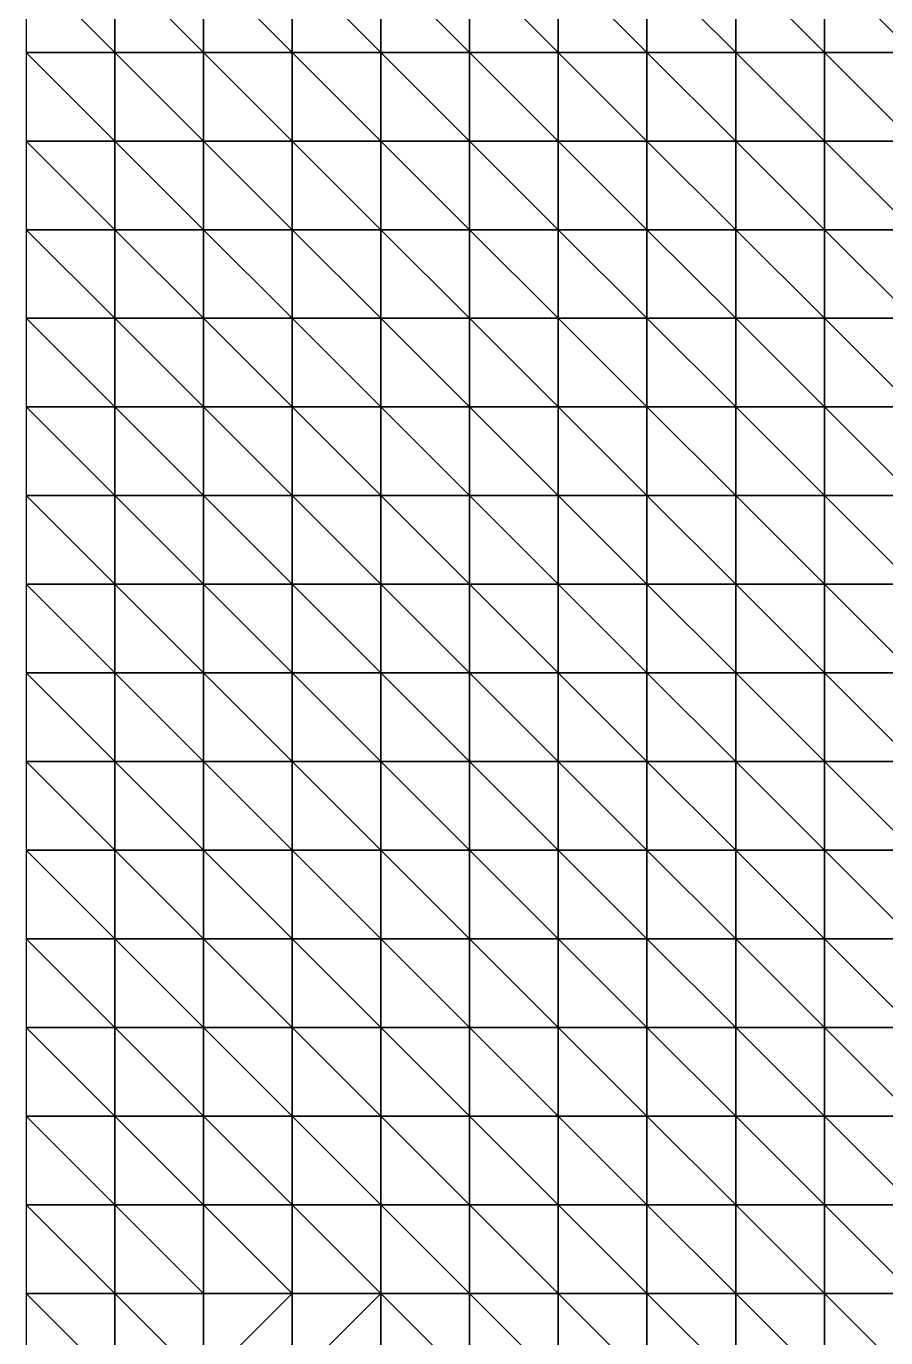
# Model space of a CAD drawing. Header units: metres. Extents: x -315 to 301, y -240 to 232.
# Drawn here: x -315 to -237.5, y -4 to 114.4 of the extents above; entities that cross this region are included whole.
import ezdxf

# ---------------------------------------------------------------- set-up
doc = ezdxf.new("R2010")
doc.units = ezdxf.units.M

msp = doc.modelspace()

# ---------------------------------------------------------------- linework, layer by layer
for points in [[(-315, 120, -388.8687), (-307, 112, -389.8098), (-307, 120, -390.751), (-306.9999, 120.0001, -390.7509)], [(-315, 120, -388.8687), (-315, 112, -386.9863), (-307, 112, -389.8098), (-306.9999, 112.0001, -389.8098)], [(-307, 120, -390.751), (-299, 112, -392.6334), (-299, 120, -394.0451), (-298.9999, 120.0001, -394.045)], [(-307, 120, -390.751), (-307, 112, -389.8098), (-299, 112, -392.6334), (-298.9999, 112.0001, -392.6333)], [(-299, 120, -394.0451), (-291, 112, -394.9863), (-291, 120, -396.8687), (-290.9999, 120.0001, -396.8686)], [(-299, 120, -394.0451), (-299, 112, -392.6334), (-291, 112, -394.9863), (-290.9999, 112.0001, -394.9862)], [(-291, 120, -396.8687), (-283, 112, -396.3981), (-283, 120, -398.751), (-282.9999, 120.0001, -398.7509)], [(-291, 120, -396.8687), (-291, 112, -394.9863), (-283, 112, -396.3981), (-282.9999, 112.0001, -396.398)], [(-283, 120, -398.751), (-275, 112, -398.2804), (-275, 120, -400.1628), (-274.9999, 120.0001, -400.1627)], [(-283, 120, -398.751), (-283, 112, -396.3981), (-275, 112, -398.2804), (-274.9999, 112.0001, -398.2803)], [(-275, 120, -400.1628), (-267, 112, -399.6922), (-267, 120, -401.5745), (-266.9999, 120.0001, -401.5745)], [(-275, 120, -400.1628), (-275, 112, -398.2804), (-267, 112, -399.6922), (-266.9999, 112.0001, -399.6921)], [(-267, 120, -401.5745), (-259, 112, -401.104), (-259, 120, -402.9863), (-258.9999, 120.0001, -402.9862)], [(-267, 120, -401.5745), (-267, 112, -399.6922), (-259, 112, -401.104), (-258.9999, 112.0001, -401.1039)], [(-259, 120, -402.9863), (-251, 112, -403.4569), (-251, 120, -404.3981), (-250.9999, 120.0001, -404.398)], [(-259, 120, -402.9863), (-259, 112, -401.104), (-251, 112, -403.4569), (-250.9999, 112.0001, -403.4568)], [(-251, 120, -404.3981), (-243, 112, -404.8687), (-243, 120, -405.3393), (-242.9999, 120.0001, -405.3392)], [(-251, 120, -404.3981), (-251, 112, -403.4569), (-243, 112, -404.8687), (-242.9999, 112.0001, -404.8686)], [(-243, 120, -405.3393), (-235, 112, -405.8098), (-235, 120, -405.8098), (-234.9999, 120.0001, -405.8098)], [(-243, 120, -405.3393), (-243, 112, -404.8687), (-235, 112, -405.8098), (-234.9999, 112.0001, -405.8098)], [(-315, 112, -386.9863), (-307, 104, -389.3393), (-307, 112, -389.8098), (-306.9999, 112.0001, -389.8098)], [(-315, 112, -386.9863), (-315, 104, -386.5157), (-307, 104, -389.3393), (-306.9999, 104.0001, -389.3392)], [(-307, 112, -389.8098), (-299, 104, -392.1628), (-299, 112, -392.6334), (-298.9999, 112.0001, -392.6333)], [(-307, 112, -389.8098), (-307, 104, -389.3393), (-299, 104, -392.1628), (-298.9999, 104.0001, -392.1627)], [(-299, 112, -392.6334), (-291, 104, -393.104), (-291, 112, -394.9863), (-290.9999, 112.0001, -394.9862)], [(-299, 112, -392.6334), (-299, 104, -392.1628), (-291, 104, -393.104), (-290.9999, 104.0001, -393.1039)], [(-291, 112, -394.9863), (-283, 104, -394.5157), (-283, 112, -396.3981), (-282.9999, 112.0001, -396.398)], [(-291, 112, -394.9863), (-291, 104, -393.104), (-283, 104, -394.5157), (-282.9999, 104.0001, -394.5156)], [(-283, 112, -396.3981), (-275, 104, -395.9275), (-275, 112, -398.2804), (-274.9999, 112.0001, -398.2803)], [(-283, 112, -396.3981), (-283, 104, -394.5157), (-275, 104, -395.9275), (-274.9999, 104.0001, -395.9274)], [(-275, 112, -398.2804), (-267, 104, -397.8098), (-267, 112, -399.6922), (-266.9999, 112.0001, -399.6921)], [(-275, 112, -398.2804), (-275, 104, -395.9275), (-267, 104, -397.8098), (-266.9999, 104.0001, -397.8098)], [(-267, 112, -399.6922), (-259, 104, -399.6922), (-259, 112, -401.104), (-258.9999, 112.0001, -401.1039)], [(-267, 112, -399.6922), (-267, 104, -397.8098), (-259, 104, -399.6922), (-258.9999, 104.0001, -399.6921)], [(-259, 112, -401.104), (-251, 104, -402.5157), (-251, 112, -403.4569), (-250.9999, 112.0001, -403.4568)], [(-259, 112, -401.104), (-259, 104, -399.6922), (-251, 104, -402.5157), (-250.9999, 104.0001, -402.5156)], [(-251, 112, -403.4569), (-243, 104, -404.3981), (-243, 112, -404.8687), (-242.9999, 112.0001, -404.8686)], [(-251, 112, -403.4569), (-251, 104, -402.5157), (-243, 104, -404.3981), (-242.9999, 104.0001, -404.398)], [(-243, 112, -404.8687), (-235, 104, -405.3393), (-235, 112, -405.8098), (-234.9999, 112.0001, -405.8098)], [(-243, 112, -404.8687), (-243, 104, -404.3981), (-235, 104, -405.3393), (-234.9999, 104.0001, -405.3392)], [(-315, 104, -386.5157), (-307, 96, -389.3393), (-307, 104, -389.3393), (-306.9999, 104.0001, -389.3392)], [(-315, 104, -386.5157), (-315, 96, -386.5157), (-307, 96, -389.3393), (-306.9999, 96.0001, -389.3392)], [(-307, 104, -389.3393), (-299, 96, -391.6922), (-299, 104, -392.1628), (-298.9999, 104.0001, -392.1627)], [(-307, 104, -389.3393), (-307, 96, -389.3393), (-299, 96, -391.6922), (-298.9999, 96.0001, -391.6921)], [(-299, 104, -392.1628), (-291, 96, -392.6334), (-291, 104, -393.104), (-290.9999, 104.0001, -393.1039)], [(-299, 104, -392.1628), (-299, 96, -391.6922), (-291, 96, -392.6334), (-290.9999, 96.0001, -392.6333)], [(-291, 104, -393.104), (-283, 96, -393.104), (-283, 104, -394.5157), (-282.9999, 104.0001, -394.5156)], [(-291, 104, -393.104), (-291, 96, -392.6334), (-283, 96, -393.104), (-282.9999, 96.0001, -393.1039)], [(-283, 104, -394.5157), (-275, 96, -394.5157), (-275, 104, -395.9275), (-274.9999, 104.0001, -395.9274)], [(-283, 104, -394.5157), (-283, 96, -393.104), (-275, 96, -394.5157), (-274.9999, 96.0001, -394.5156)], [(-275, 104, -395.9275), (-267, 96, -396.3981), (-267, 104, -397.8098), (-266.9999, 104.0001, -397.8098)], [(-275, 104, -395.9275), (-275, 96, -394.5157), (-267, 96, -396.3981), (-266.9999, 96.0001, -396.398)], [(-267, 104, -397.8098), (-259, 96, -398.751), (-259, 104, -399.6922), (-258.9999, 104.0001, -399.6921)], [(-267, 104, -397.8098), (-267, 96, -396.3981), (-259, 96, -398.751), (-258.9999, 96.0001, -398.7509)], [(-259, 104, -399.6922), (-251, 96, -401.5745), (-251, 104, -402.5157), (-250.9999, 104.0001, -402.5156)], [(-259, 104, -399.6922), (-259, 96, -398.751), (-251, 96, -401.5745), (-250.9999, 96.0001, -401.5745)], [(-251, 104, -402.5157), (-243, 96, -403.9275), (-243, 104, -404.3981), (-242.9999, 104.0001, -404.398)], [(-251, 104, -402.5157), (-251, 96, -401.5745), (-243, 96, -403.9275), (-242.9999, 96.0001, -403.9274)], [(-243, 104, -404.3981), (-235, 96, -405.3393), (-235, 104, -405.3393), (-234.9999, 104.0001, -405.3392)], [(-243, 104, -404.3981), (-243, 96, -403.9275), (-235, 96, -405.3393), (-234.9999, 96.0001, -405.3392)], [(-315, 96, -386.5157), (-307, 88, -389.3393), (-307, 96, -389.3393), (-306.9999, 96.0001, -389.3392)], [(-315, 96, -386.5157), (-315, 88, -386.5157), (-307, 88, -389.3393), (-306.9999, 88.0001, -389.3392)], [(-307, 96, -389.3393), (-299, 88, -392.1628), (-299, 96, -391.6922), (-298.9999, 96.0001, -391.6921)], [(-307, 96, -389.3393), (-307, 88, -389.3393), (-299, 88, -392.1628), (-298.9999, 88.0001, -392.1627)], [(-299, 96, -391.6922), (-291, 88, -392.1628), (-291, 96, -392.6334), (-290.9999, 96.0001, -392.6333)], [(-299, 96, -391.6922), (-299, 88, -392.1628), (-291, 88, -392.1628), (-290.9999, 88.0001, -392.1627)], [(-291, 96, -392.6334), (-283, 88, -392.6334), (-283, 96, -393.104), (-282.9999, 96.0001, -393.1039)], [(-291, 96, -392.6334), (-291, 88, -392.1628), (-283, 88, -392.6334), (-282.9999, 88.0001, -392.6333)], [(-283, 96, -393.104), (-275, 88, -393.5745), (-275, 96, -394.5157), (-274.9999, 96.0001, -394.5156)], [(-283, 96, -393.104), (-283, 88, -392.6334), (-275, 88, -393.5745), (-274.9999, 88.0001, -393.5745)], [(-275, 96, -394.5157), (-267, 88, -395.4569), (-267, 96, -396.3981), (-266.9999, 96.0001, -396.398)], [(-275, 96, -394.5157), (-275, 88, -393.5745), (-267, 88, -395.4569), (-266.9999, 88.0001, -395.4568)], [(-267, 96, -396.3981), (-259, 88, -397.8098), (-259, 96, -398.751), (-258.9999, 96.0001, -398.7509)], [(-267, 96, -396.3981), (-267, 88, -395.4569), (-259, 88, -397.8098), (-258.9999, 88.0001, -397.8098)], [(-259, 96, -398.751), (-251, 88, -400.6334), (-251, 96, -401.5745), (-250.9999, 96.0001, -401.5745)], [(-259, 96, -398.751), (-259, 88, -397.8098), (-251, 88, -400.6334), (-250.9999, 88.0001, -400.6333)], [(-251, 96, -401.5745), (-243, 88, -403.9275), (-243, 96, -403.9275), (-242.9999, 96.0001, -403.9274)], [(-251, 96, -401.5745), (-251, 88, -400.6334), (-243, 88, -403.9275), (-242.9999, 88.0001, -403.9274)], [(-243, 96, -403.9275), (-235, 88, -405.3393), (-235, 96, -405.3393), (-234.9999, 96.0001, -405.3392)], [(-243, 96, -403.9275), (-243, 88, -403.9275), (-235, 88, -405.3393), (-234.9999, 88.0001, -405.3392)], [(-315, 88, -386.5157), (-307, 80, -389.3393), (-307, 88, -389.3393), (-306.9999, 88.0001, -389.3392)], [(-315, 88, -386.5157), (-315, 80, -386.9863), (-307, 80, -389.3393), (-306.9999, 80.0001, -389.3392)], [(-307, 88, -389.3393), (-299, 80, -392.1628), (-299, 88, -392.1628), (-298.9999, 88.0001, -392.1627)], [(-307, 88, -389.3393), (-307, 80, -389.3393), (-299, 80, -392.1628), (-298.9999, 80.0001, -392.1627)], [(-299, 88, -392.1628), (-291, 80, -392.6334), (-291, 88, -392.1628), (-290.9999, 88.0001, -392.1627)], [(-299, 88, -392.1628), (-299, 80, -392.1628), (-291, 80, -392.6334), (-290.9999, 80.0001, -392.6333)], [(-291, 88, -392.1628), (-283, 80, -392.6334), (-283, 88, -392.6334), (-282.9999, 88.0001, -392.6333)], [(-291, 88, -392.1628), (-291, 80, -392.6334), (-283, 80, -392.6334), (-282.9999, 80.0001, -392.6333)], [(-283, 88, -392.6334), (-275, 80, -393.104), (-275, 88, -393.5745), (-274.9999, 88.0001, -393.5745)], [(-283, 88, -392.6334), (-283, 80, -392.6334), (-275, 80, -393.104), (-274.9999, 80.0001, -393.1039)], [(-275, 88, -393.5745), (-267, 80, -394.9863), (-267, 88, -395.4569), (-266.9999, 88.0001, -395.4568)], [(-275, 88, -393.5745), (-275, 80, -393.104), (-267, 80, -394.9863), (-266.9999, 80.0001, -394.9862)], [(-267, 88, -395.4569), (-259, 80, -397.3393), (-259, 88, -397.8098), (-258.9999, 88.0001, -397.8098)], [(-267, 88, -395.4569), (-267, 80, -394.9863), (-259, 80, -397.3393), (-258.9999, 80.0001, -397.3392)], [(-259, 88, -397.8098), (-251, 80, -400.1628), (-251, 88, -400.6334), (-250.9999, 88.0001, -400.6333)], [(-259, 88, -397.8098), (-259, 80, -397.3393), (-251, 80, -400.1628), (-250.9999, 80.0001, -400.1627)], [(-251, 88, -400.6334), (-243, 80, -403.4569), (-243, 88, -403.9275), (-242.9999, 88.0001, -403.9274)], [(-251, 88, -400.6334), (-251, 80, -400.1628), (-243, 80, -403.4569), (-242.9999, 80.0001, -403.4568)], [(-243, 88, -403.9275), (-235, 80, -404.8687), (-235, 88, -405.3393), (-234.9999, 88.0001, -405.3392)], [(-243, 88, -403.9275), (-243, 80, -403.4569), (-235, 80, -404.8687), (-234.9999, 80.0001, -404.8686)], [(-315, 80, -386.9863), (-307, 72, -388.3981), (-307, 80, -389.3393), (-306.9999, 80.0001, -389.3392)], [(-315, 80, -386.9863), (-315, 72, -386.0451), (-307, 72, -388.3981), (-306.9999, 72.0001, -388.398)], [(-307, 80, -389.3393), (-299, 72, -391.2216), (-299, 80, -392.1628), (-298.9999, 80.0001, -392.1627)], [(-307, 80, -389.3393), (-307, 72, -388.3981), (-299, 72, -391.2216), (-298.9999, 72.0001, -391.2215)], [(-299, 80, -392.1628), (-291, 72, -392.6334), (-291, 80, -392.6334), (-290.9999, 80.0001, -392.6333)], [(-299, 80, -392.1628), (-299, 72, -391.2216), (-291, 72, -392.6334), (-290.9999, 72.0001, -392.6333)], [(-291, 80, -392.6334), (-283, 72, -392.6334), (-283, 80, -392.6334), (-282.9999, 80.0001, -392.6333)], [(-291, 80, -392.6334), (-291, 72, -392.6334), (-283, 72, -392.6334), (-282.9999, 72.0001, -392.6333)], [(-283, 80, -392.6334), (-275, 72, -393.5745), (-275, 80, -393.104), (-274.9999, 80.0001, -393.1039)], [(-283, 80, -392.6334), (-283, 72, -392.6334), (-275, 72, -393.5745), (-274.9999, 72.0001, -393.5745)], [(-275, 80, -393.104), (-267, 72, -395.4569), (-267, 80, -394.9863), (-266.9999, 80.0001, -394.9862)], [(-275, 80, -393.104), (-275, 72, -393.5745), (-267, 72, -395.4569), (-266.9999, 72.0001, -395.4568)], [(-267, 80, -394.9863), (-259, 72, -397.8098), (-259, 80, -397.3393), (-258.9999, 80.0001, -397.3392)], [(-267, 80, -394.9863), (-267, 72, -395.4569), (-259, 72, -397.8098), (-258.9999, 72.0001, -397.8098)], [(-259, 80, -397.3393), (-251, 72, -400.1628), (-251, 80, -400.1628), (-250.9999, 80.0001, -400.1627)], [(-259, 80, -397.3393), (-259, 72, -397.8098), (-251, 72, -400.1628), (-250.9999, 72.0001, -400.1627)], [(-251, 80, -400.1628), (-243, 72, -402.9863), (-243, 80, -403.4569), (-242.9999, 80.0001, -403.4568)], [(-251, 80, -400.1628), (-251, 72, -400.1628), (-243, 72, -402.9863), (-242.9999, 72.0001, -402.9862)], [(-243, 80, -403.4569), (-235, 72, -404.8687), (-235, 80, -404.8687), (-234.9999, 80.0001, -404.8686)], [(-243, 80, -403.4569), (-243, 72, -402.9863), (-235, 72, -404.8687), (-234.9999, 72.0001, -404.8686)], [(-315, 72, -386.0451), (-307, 64, -386.9863), (-307, 72, -388.3981), (-306.9999, 72.0001, -388.398)], [(-315, 72, -386.0451), (-315, 64, -384.6334), (-307, 64, -386.9863), (-306.9999, 64.0001, -386.9862)], [(-307, 72, -388.3981), (-299, 64, -389.8098), (-299, 72, -391.2216), (-298.9999, 72.0001, -391.2215)], [(-307, 72, -388.3981), (-307, 64, -386.9863), (-299, 64, -389.8098), (-298.9999, 64.0001, -389.8098)], [(-299, 72, -391.2216), (-291, 64, -392.1628), (-291, 72, -392.6334), (-290.9999, 72.0001, -392.6333)], [(-299, 72, -391.2216), (-299, 64, -389.8098), (-291, 64, -392.1628), (-290.9999, 64.0001, -392.1627)], [(-291, 72, -392.6334), (-283, 64, -393.5745), (-283, 72, -392.6334), (-282.9999, 72.0001, -392.6333)], [(-291, 72, -392.6334), (-291, 64, -392.1628), (-283, 64, -393.5745), (-282.9999, 64.0001, -393.5745)], [(-283, 72, -392.6334), (-275, 64, -394.9863), (-275, 72, -393.5745), (-274.9999, 72.0001, -393.5745)], [(-283, 72, -392.6334), (-283, 64, -393.5745), (-275, 64, -394.9863), (-274.9999, 64.0001, -394.9862)], [(-275, 72, -393.5745), (-267, 64, -396.8687), (-267, 72, -395.4569), (-266.9999, 72.0001, -395.4568)], [(-275, 72, -393.5745), (-275, 64, -394.9863), (-267, 64, -396.8687), (-266.9999, 64.0001, -396.8686)], [(-267, 72, -395.4569), (-259, 64, -398.751), (-259, 72, -397.8098), (-258.9999, 72.0001, -397.8098)], [(-267, 72, -395.4569), (-267, 64, -396.8687), (-259, 64, -398.751), (-258.9999, 64.0001, -398.7509)], [(-259, 72, -397.8098), (-251, 64, -400.6334), (-251, 72, -400.1628), (-250.9999, 72.0001, -400.1627)], [(-259, 72, -397.8098), (-259, 64, -398.751), (-251, 64, -400.6334), (-250.9999, 64.0001, -400.6333)], [(-251, 72, -400.1628), (-243, 64, -402.9863), (-243, 72, -402.9863), (-242.9999, 72.0001, -402.9862)], [(-251, 72, -400.1628), (-251, 64, -400.6334), (-243, 64, -402.9863), (-242.9999, 64.0001, -402.9862)], [(-243, 72, -402.9863), (-235, 64, -404.3981), (-235, 72, -404.8687), (-234.9999, 72.0001, -404.8686)], [(-243, 72, -402.9863), (-243, 64, -402.9863), (-235, 64, -404.3981), (-234.9999, 64.0001, -404.398)], [(-315, 64, -384.6334), (-307, 56, -385.5745), (-307, 64, -386.9863), (-306.9999, 64.0001, -386.9862)], [(-315, 64, -384.6334), (-315, 56, -382.751), (-307, 56, -385.5745), (-306.9999, 56.0001, -385.5745)], [(-307, 64, -386.9863), (-299, 56, -388.8687), (-299, 64, -389.8098), (-298.9999, 64.0001, -389.8098)], [(-307, 64, -386.9863), (-307, 56, -385.5745), (-299, 56, -388.8687), (-298.9999, 56.0001, -388.8686)], [(-299, 64, -389.8098), (-291, 56, -392.6334), (-291, 64, -392.1628), (-290.9999, 64.0001, -392.1627)], [(-299, 64, -389.8098), (-299, 56, -388.8687), (-291, 56, -392.6334), (-290.9999, 56.0001, -392.6333)], [(-291, 64, -392.1628), (-283, 56, -394.5157), (-283, 64, -393.5745), (-282.9999, 64.0001, -393.5745)], [(-291, 64, -392.1628), (-291, 56, -392.6334), (-283, 56, -394.5157), (-282.9999, 56.0001, -394.5156)], [(-283, 64, -393.5745), (-275, 56, -396.3981), (-275, 64, -394.9863), (-274.9999, 64.0001, -394.9862)], [(-283, 64, -393.5745), (-283, 56, -394.5157), (-275, 56, -396.3981), (-274.9999, 56.0001, -396.398)], [(-275, 64, -394.9863), (-267, 56, -397.8098), (-267, 64, -396.8687), (-266.9999, 64.0001, -396.8686)], [(-275, 64, -394.9863), (-275, 56, -396.3981), (-267, 56, -397.8098), (-266.9999, 56.0001, -397.8098)], [(-267, 64, -396.8687), (-259, 56, -399.2216), (-259, 64, -398.751), (-258.9999, 64.0001, -398.7509)], [(-267, 64, -396.8687), (-267, 56, -397.8098), (-259, 56, -399.2216), (-258.9999, 56.0001, -399.2215)], [(-259, 64, -398.751), (-251, 56, -401.104), (-251, 64, -400.6334), (-250.9999, 64.0001, -400.6333)], [(-259, 64, -398.751), (-259, 56, -399.2216), (-251, 56, -401.104), (-250.9999, 56.0001, -401.1039)], [(-251, 64, -400.6334), (-243, 56, -402.9863), (-243, 64, -402.9863), (-242.9999, 64.0001, -402.9862)], [(-251, 64, -400.6334), (-251, 56, -401.104), (-243, 56, -402.9863), (-242.9999, 56.0001, -402.9862)], [(-243, 64, -402.9863), (-235, 56, -404.3981), (-235, 64, -404.3981), (-234.9999, 64.0001, -404.398)], [(-243, 64, -402.9863), (-243, 56, -402.9863), (-235, 56, -404.3981), (-234.9999, 56.0001, -404.398)], [(-315, 56, -382.751), (-307, 48, -384.6334), (-307, 56, -385.5745), (-306.9999, 56.0001, -385.5745)], [(-315, 56, -382.751), (-315, 48, -380.8687), (-307, 48, -384.6334), (-306.9999, 48.0001, -384.6333)], [(-307, 56, -385.5745), (-299, 48, -388.3981), (-299, 56, -388.8687), (-298.9999, 56.0001, -388.8686)], [(-307, 56, -385.5745), (-307, 48, -384.6334), (-299, 48, -388.3981), (-298.9999, 48.0001, -388.398)], [(-299, 56, -388.8687), (-291, 48, -393.104), (-291, 56, -392.6334), (-290.9999, 56.0001, -392.6333)], [(-299, 56, -388.8687), (-299, 48, -388.3981), (-291, 48, -393.104), (-290.9999, 48.0001, -393.1039)], [(-291, 56, -392.6334), (-283, 48, -395.4569), (-283, 56, -394.5157), (-282.9999, 56.0001, -394.5156)], [(-291, 56, -392.6334), (-291, 48, -393.104), (-283, 48, -395.4569), (-282.9999, 48.0001, -395.4568)], [(-283, 56, -394.5157), (-275, 48, -396.8687), (-275, 56, -396.3981), (-274.9999, 56.0001, -396.398)], [(-283, 56, -394.5157), (-283, 48, -395.4569), (-275, 48, -396.8687), (-274.9999, 48.0001, -396.8686)], [(-275, 56, -396.3981), (-267, 48, -397.8098), (-267, 56, -397.8098), (-266.9999, 56.0001, -397.8098)], [(-275, 56, -396.3981), (-275, 48, -396.8687), (-267, 48, -397.8098), (-266.9999, 48.0001, -397.8098)], [(-267, 56, -397.8098), (-259, 48, -399.6922), (-259, 56, -399.2216), (-258.9999, 56.0001, -399.2215)], [(-267, 56, -397.8098), (-267, 48, -397.8098), (-259, 48, -399.6922), (-258.9999, 48.0001, -399.6921)], [(-259, 56, -399.2216), (-251, 48, -401.5745), (-251, 56, -401.104), (-250.9999, 56.0001, -401.1039)], [(-259, 56, -399.2216), (-259, 48, -399.6922), (-251, 48, -401.5745), (-250.9999, 48.0001, -401.5745)], [(-251, 56, -401.104), (-243, 48, -403.4569), (-243, 56, -402.9863), (-242.9999, 56.0001, -402.9862)], [(-251, 56, -401.104), (-251, 48, -401.5745), (-243, 48, -403.4569), (-242.9999, 48.0001, -403.4568)], [(-243, 56, -402.9863), (-235, 48, -404.8687), (-235, 56, -404.3981), (-234.9999, 56.0001, -404.398)], [(-243, 56, -402.9863), (-243, 48, -403.4569), (-235, 48, -404.8687), (-234.9999, 48.0001, -404.8686)], [(-315, 48, -380.8687), (-307, 40, -383.2216), (-307, 48, -384.6334), (-306.9999, 48.0001, -384.6333)], [(-315, 48, -380.8687), (-315, 40, -378.9863), (-307, 40, -383.2216), (-306.9999, 40.0001, -383.2215)], [(-307, 48, -384.6334), (-299, 40, -388.3981), (-299, 48, -388.3981), (-298.9999, 48.0001, -388.398)], [(-307, 48, -384.6334), (-307, 40, -383.2216), (-299, 40, -388.3981), (-298.9999, 40.0001, -388.398)], [(-299, 48, -388.3981), (-291, 40, -394.0451), (-291, 48, -393.104), (-290.9999, 48.0001, -393.1039)], [(-299, 48, -388.3981), (-299, 40, -388.3981), (-291, 40, -394.0451), (-290.9999, 40.0001, -394.045)], [(-291, 48, -393.104), (-283, 40, -395.9275), (-283, 48, -395.4569), (-282.9999, 48.0001, -395.4568)], [(-291, 48, -393.104), (-291, 40, -394.0451), (-283, 40, -395.9275), (-282.9999, 40.0001, -395.9274)], [(-283, 48, -395.4569), (-275, 40, -396.3981), (-275, 48, -396.8687), (-274.9999, 48.0001, -396.8686)], [(-283, 48, -395.4569), (-283, 40, -395.9275), (-275, 40, -396.3981), (-274.9999, 40.0001, -396.398)], [(-275, 48, -396.8687), (-267, 40, -397.3393), (-267, 48, -397.8098), (-266.9999, 48.0001, -397.8098)], [(-275, 48, -396.8687), (-275, 40, -396.3981), (-267, 40, -397.3393), (-266.9999, 40.0001, -397.3392)], [(-267, 48, -397.8098), (-259, 40, -400.1628), (-259, 48, -399.6922), (-258.9999, 48.0001, -399.6921)], [(-267, 48, -397.8098), (-267, 40, -397.3393), (-259, 40, -400.1628), (-258.9999, 40.0001, -400.1627)], [(-259, 48, -399.6922), (-251, 40, -402.5157), (-251, 48, -401.5745), (-250.9999, 48.0001, -401.5745)], [(-259, 48, -399.6922), (-259, 40, -400.1628), (-251, 40, -402.5157), (-250.9999, 40.0001, -402.5156)], [(-251, 48, -401.5745), (-243, 40, -404.3981), (-243, 48, -403.4569), (-242.9999, 48.0001, -403.4568)], [(-251, 48, -401.5745), (-251, 40, -402.5157), (-243, 40, -404.3981), (-242.9999, 40.0001, -404.398)], [(-243, 48, -403.4569), (-235, 40, -405.3393), (-235, 48, -404.8687), (-234.9999, 48.0001, -404.8686)], [(-243, 48, -403.4569), (-243, 40, -404.3981), (-235, 40, -405.3393), (-234.9999, 40.0001, -405.3392)], [(-315, 40, -378.9863), (-307, 32, -382.2804), (-307, 40, -383.2216), (-306.9999, 40.0001, -383.2215)], [(-315, 40, -378.9863), (-315, 32, -377.5745), (-307, 32, -382.2804), (-306.9999, 32.0001, -382.2803)], [(-307, 40, -383.2216), (-299, 32, -387.9275), (-299, 40, -388.3981), (-298.9999, 40.0001, -388.398)], [(-307, 40, -383.2216), (-307, 32, -382.2804), (-299, 32, -387.9275), (-298.9999, 32.0001, -387.9274)], [(-299, 40, -388.3981), (-291, 32, -394.5157), (-291, 40, -394.0451), (-290.9999, 40.0001, -394.045)], [(-299, 40, -388.3981), (-299, 32, -387.9275), (-291, 32, -394.5157), (-290.9999, 32.0001, -394.5156)], [(-291, 40, -394.0451), (-283, 32, -395.9275), (-283, 40, -395.9275), (-282.9999, 40.0001, -395.9274)], [(-291, 40, -394.0451), (-291, 32, -394.5157), (-283, 32, -395.9275), (-282.9999, 32.0001, -395.9274)], [(-283, 40, -395.9275), (-275, 32, -395.4569), (-275, 40, -396.3981), (-274.9999, 40.0001, -396.398)], [(-283, 40, -395.9275), (-283, 32, -395.9275), (-275, 32, -395.4569), (-274.9999, 32.0001, -395.4568)], [(-275, 40, -396.3981), (-267, 32, -396.8687), (-267, 40, -397.3393), (-266.9999, 40.0001, -397.3392)], [(-275, 40, -396.3981), (-275, 32, -395.4569), (-267, 32, -396.8687), (-266.9999, 32.0001, -396.8686)], [(-267, 40, -397.3393), (-259, 32, -400.1628), (-259, 40, -400.1628), (-258.9999, 40.0001, -400.1627)], [(-267, 40, -397.3393), (-267, 32, -396.8687), (-259, 32, -400.1628), (-258.9999, 32.0001, -400.1627)], [(-259, 40, -400.1628), (-251, 32, -402.9863), (-251, 40, -402.5157), (-250.9999, 40.0001, -402.5156)], [(-259, 40, -400.1628), (-259, 32, -400.1628), (-251, 32, -402.9863), (-250.9999, 32.0001, -402.9862)], [(-251, 40, -402.5157), (-243, 32, -404.8687), (-243, 40, -404.3981), (-242.9999, 40.0001, -404.398)], [(-251, 40, -402.5157), (-251, 32, -402.9863), (-243, 32, -404.8687), (-242.9999, 32.0001, -404.8686)], [(-243, 40, -404.3981), (-235, 32, -405.3393), (-235, 40, -405.3393), (-234.9999, 40.0001, -405.3392)], [(-243, 40, -404.3981), (-243, 32, -404.8687), (-235, 32, -405.3393), (-234.9999, 32.0001, -405.3392)], [(-315, 32, -377.5745), (-307, 24, -381.3393), (-307, 32, -382.2804), (-306.9999, 32.0001, -382.2803)], [(-315, 32, -377.5745), (-315, 24, -376.6334), (-307, 24, -381.3393), (-306.9999, 24.0001, -381.3392)], [(-307, 32, -382.2804), (-299, 24, -387.9275), (-299, 32, -387.9275), (-298.9999, 32.0001, -387.9274)], [(-307, 32, -382.2804), (-307, 24, -381.3393), (-299, 24, -387.9275), (-298.9999, 24.0001, -387.9274)], [(-299, 32, -387.9275), (-291, 24, -394.0451), (-291, 32, -394.5157), (-290.9999, 32.0001, -394.5156)], [(-299, 32, -387.9275), (-299, 24, -387.9275), (-291, 24, -394.0451), (-290.9999, 24.0001, -394.045)], [(-291, 32, -394.5157), (-283, 24, -396.3981), (-283, 32, -395.9275), (-282.9999, 32.0001, -395.9274)], [(-291, 32, -394.5157), (-291, 24, -394.0451), (-283, 24, -396.3981), (-282.9999, 24.0001, -396.398)], [(-283, 32, -395.9275), (-275, 24, -395.9275), (-275, 32, -395.4569), (-274.9999, 32.0001, -395.4568)], [(-283, 32, -395.9275), (-283, 24, -396.3981), (-275, 24, -395.9275), (-274.9999, 24.0001, -395.9274)], [(-275, 32, -395.4569), (-267, 24, -397.3393), (-267, 32, -396.8687), (-266.9999, 32.0001, -396.8686)], [(-275, 32, -395.4569), (-275, 24, -395.9275), (-267, 24, -397.3393), (-266.9999, 24.0001, -397.3392)], [(-267, 32, -396.8687), (-259, 24, -400.6334), (-259, 32, -400.1628), (-258.9999, 32.0001, -400.1627)], [(-267, 32, -396.8687), (-267, 24, -397.3393), (-259, 24, -400.6334), (-258.9999, 24.0001, -400.6333)], [(-259, 32, -400.1628), (-251, 24, -403.4569), (-251, 32, -402.9863), (-250.9999, 32.0001, -402.9862)], [(-259, 32, -400.1628), (-259, 24, -400.6334), (-251, 24, -403.4569), (-250.9999, 24.0001, -403.4568)], [(-251, 32, -402.9863), (-243, 24, -404.8687), (-243, 32, -404.8687), (-242.9999, 32.0001, -404.8686)], [(-251, 32, -402.9863), (-251, 24, -403.4569), (-243, 24, -404.8687), (-242.9999, 24.0001, -404.8686)], [(-243, 32, -404.8687), (-235, 24, -405.3393), (-235, 32, -405.3393), (-234.9999, 32.0001, -405.3392)], [(-243, 32, -404.8687), (-243, 24, -404.8687), (-235, 24, -405.3393), (-234.9999, 24.0001, -405.3392)], [(-315, 24, -376.6334), (-307, 16, -380.3981), (-307, 24, -381.3393), (-306.9999, 24.0001, -381.3392)], [(-315, 24, -376.6334), (-315, 16, -375.6922), (-307, 16, -380.3981), (-306.9999, 16.0001, -380.398)], [(-307, 24, -381.3393), (-299, 16, -386.9863), (-299, 24, -387.9275), (-298.9999, 24.0001, -387.9274)], [(-307, 24, -381.3393), (-307, 16, -380.3981), (-299, 16, -386.9863), (-298.9999, 16.0001, -386.9862)], [(-299, 24, -387.9275), (-291, 16, -393.5745), (-291, 24, -394.0451), (-290.9999, 24.0001, -394.045)], [(-299, 24, -387.9275), (-299, 16, -386.9863), (-291, 16, -393.5745), (-290.9999, 16.0001, -393.5745)], [(-291, 24, -394.0451), (-283, 16, -396.3981), (-283, 24, -396.3981), (-282.9999, 24.0001, -396.398)], [(-291, 24, -394.0451), (-291, 16, -393.5745), (-283, 16, -396.3981), (-282.9999, 16.0001, -396.398)], [(-283, 24, -396.3981), (-275, 16, -396.8687), (-275, 24, -395.9275), (-274.9999, 24.0001, -395.9274)], [(-283, 24, -396.3981), (-283, 16, -396.3981), (-275, 16, -396.8687), (-274.9999, 16.0001, -396.8686)], [(-275, 24, -395.9275), (-267, 16, -398.2804), (-267, 24, -397.3393), (-266.9999, 24.0001, -397.3392)], [(-275, 24, -395.9275), (-275, 16, -396.8687), (-267, 16, -398.2804), (-266.9999, 16.0001, -398.2803)], [(-267, 24, -397.3393), (-259, 16, -401.104), (-259, 24, -400.6334), (-258.9999, 24.0001, -400.6333)], [(-267, 24, -397.3393), (-267, 16, -398.2804), (-259, 16, -401.104), (-258.9999, 16.0001, -401.1039)], [(-259, 24, -400.6334), (-251, 16, -403.9275), (-251, 24, -403.4569), (-250.9999, 24.0001, -403.4568)], [(-259, 24, -400.6334), (-259, 16, -401.104), (-251, 16, -403.9275), (-250.9999, 16.0001, -403.9274)], [(-251, 24, -403.4569), (-243, 16, -404.8687), (-243, 24, -404.8687), (-242.9999, 24.0001, -404.8686)], [(-251, 24, -403.4569), (-251, 16, -403.9275), (-243, 16, -404.8687), (-242.9999, 16.0001, -404.8686)], [(-243, 24, -404.8687), (-235, 16, -405.3393), (-235, 24, -405.3393), (-234.9999, 24.0001, -405.3392)], [(-243, 24, -404.8687), (-243, 16, -404.8687), (-235, 16, -405.3393), (-234.9999, 16.0001, -405.3392)], [(-315, 16, -375.6922), (-307, 8, -378.5157), (-307, 16, -380.3981), (-306.9999, 16.0001, -380.398)], [(-315, 16, -375.6922), (-315, 8, -374.751), (-307, 8, -378.5157), (-306.9999, 8.0001, -378.5156)], [(-307, 16, -380.3981), (-299, 8, -385.104), (-299, 16, -386.9863), (-298.9999, 16.0001, -386.9862)], [(-307, 16, -380.3981), (-307, 8, -378.5157), (-299, 8, -385.104), (-298.9999, 8.0001, -385.1039)], [(-299, 16, -386.9863), (-291, 8, -392.1628), (-291, 16, -393.5745), (-290.9999, 16.0001, -393.5745)], [(-299, 16, -386.9863), (-299, 8, -385.104), (-291, 8, -392.1628), (-290.9999, 8.0001, -392.1627)], [(-291, 16, -393.5745), (-283, 8, -395.9275), (-283, 16, -396.3981), (-282.9999, 16.0001, -396.398)], [(-291, 16, -393.5745), (-291, 8, -392.1628), (-283, 8, -395.9275), (-282.9999, 8.0001, -395.9274)], [(-283, 16, -396.3981), (-275, 8, -397.8098), (-275, 16, -396.8687), (-274.9999, 16.0001, -396.8686)], [(-283, 16, -396.3981), (-283, 8, -395.9275), (-275, 8, -397.8098), (-274.9999, 8.0001, -397.8098)], [(-275, 16, -396.8687), (-267, 8, -398.751), (-267, 16, -398.2804), (-266.9999, 16.0001, -398.2803)], [(-275, 16, -396.8687), (-275, 8, -397.8098), (-267, 8, -398.751), (-266.9999, 8.0001, -398.7509)], [(-267, 16, -398.2804), (-259, 8, -401.5745), (-259, 16, -401.104), (-258.9999, 16.0001, -401.1039)], [(-267, 16, -398.2804), (-267, 8, -398.751), (-259, 8, -401.5745), (-258.9999, 8.0001, -401.5745)], [(-259, 16, -401.104), (-251, 8, -403.9275), (-251, 16, -403.9275), (-250.9999, 16.0001, -403.9274)], [(-259, 16, -401.104), (-259, 8, -401.5745), (-251, 8, -403.9275), (-250.9999, 8.0001, -403.9274)], [(-251, 16, -403.9275), (-243, 8, -404.8687), (-243, 16, -404.8687), (-242.9999, 16.0001, -404.8686)], [(-251, 16, -403.9275), (-251, 8, -403.9275), (-243, 8, -404.8687), (-242.9999, 8.0001, -404.8686)], [(-243, 16, -404.8687), (-235, 8, -405.3393), (-235, 16, -405.3393), (-234.9999, 16.0001, -405.3392)], [(-243, 16, -404.8687), (-243, 8, -404.8687), (-235, 8, -405.3393), (-234.9999, 8.0001, -405.3392)], [(-315, 8, -374.751), (-307, 0, -374.751), (-307, 8, -378.5157), (-306.9999, 8.0001, -378.5156)], [(-315, 8, -374.751), (-315, 0, -370.9863), (-307, 0, -374.751), (-306.9999, 0.0001, -374.7509)], [(-307, 8, -378.5157), (-299, 0, -381.3393), (-299, 8, -385.104), (-298.9999, 8.0001, -385.1039)], [(-307, 8, -378.5157), (-307, 0, -374.751), (-299, 0, -381.3393), (-298.9999, 0.0001, -381.3392)], [(-299, 8, -385.104), (-291, 0, -388.8687), (-291, 8, -392.1628), (-290.9999, 8.0001, -392.1627)], [(-299, 8, -385.104), (-299, 0, -381.3393), (-291, 0, -388.8687), (-290.9999, 0.0001, -388.8686)], [(-291, 8, -392.1628), (-283, 0, -394.5157), (-283, 8, -395.9275), (-282.9999, 8.0001, -395.9274)], [(-291, 8, -392.1628), (-291, 0, -388.8687), (-283, 0, -394.5157), (-282.9999, 0.0001, -394.5156)], [(-283, 8, -395.9275), (-275, 0, -397.8098), (-275, 8, -397.8098), (-274.9999, 8.0001, -397.8098)], [(-283, 8, -395.9275), (-283, 0, -394.5157), (-275, 0, -397.8098), (-274.9999, 0.0001, -397.8098)], [(-275, 8, -397.8098), (-267, 0, -399.2216), (-267, 8, -398.751), (-266.9999, 8.0001, -398.7509)], [(-275, 8, -397.8098), (-275, 0, -397.8098), (-267, 0, -399.2216), (-266.9999, 0.0001, -399.2215)], [(-267, 8, -398.751), (-259, 0, -401.5745), (-259, 8, -401.5745), (-258.9999, 8.0001, -401.5745)], [(-267, 8, -398.751), (-267, 0, -399.2216), (-259, 0, -401.5745), (-258.9999, 0.0001, -401.5745)], [(-259, 8, -401.5745), (-251, 0, -403.9275), (-251, 8, -403.9275), (-250.9999, 8.0001, -403.9274)], [(-259, 8, -401.5745), (-259, 0, -401.5745), (-251, 0, -403.9275), (-250.9999, 0.0001, -403.9274)], [(-251, 8, -403.9275), (-243, 0, -404.8687), (-243, 8, -404.8687), (-242.9999, 8.0001, -404.8686)], [(-251, 8, -403.9275), (-251, 0, -403.9275), (-243, 0, -404.8687), (-242.9999, 0.0001, -404.8686)], [(-243, 8, -404.8687), (-235, 0, -405.3393), (-235, 8, -405.3393), (-234.9999, 8.0001, -405.3392)], [(-243, 8, -404.8687), (-243, 0, -404.8687), (-235, 0, -405.3393), (-234.9999, 0.0001, -405.3392)], [(-315, 0, -370.9863), (-307, -8, -369.104), (-307, 0, -374.751), (-306.9999, 0.0001, -374.7509)], [(-315, 0, -370.9863), (-315, -8, -365.3393), (-307, -8, -369.104), (-306.9999, -7.9999, -369.1039)], [(-307, 0, -374.751), (-299, -8, -374.751), (-299, 0, -381.3393), (-298.9999, 0.0001, -381.3392)], [(-307, 0, -374.751), (-307, -8, -369.104), (-299, -8, -374.751), (-298.9999, -7.9999, -374.7509)], [(-299, -8, -374.751), (-291, -8, -382.751), (-291, 0, -388.8687), (-290.9999, 0.0001, -388.8686)], [(-299, -8, -374.751), (-291, 0, -388.8687), (-299, 0, -381.3393), (-298.9999, 0.0001, -381.3392)], [(-291, -8, -382.751), (-283, -8, -390.751), (-283, 0, -394.5157), (-282.9999, 0.0001, -394.5156)], [(-291, -8, -382.751), (-283, 0, -394.5157), (-291, 0, -388.8687), (-290.9999, 0.0001, -388.8686)], [(-283, 0, -394.5157), (-275, -8, -395.9275), (-275, 0, -397.8098), (-274.9999, 0.0001, -397.8098)], [(-283, 0, -394.5157), (-283, -8, -390.751), (-275, -8, -395.9275), (-274.9999, -7.9999, -395.9274)], [(-275, 0, -397.8098), (-267, -8, -398.751), (-267, 0, -399.2216), (-266.9999, 0.0001, -399.2215)], [(-275, 0, -397.8098), (-275, -8, -395.9275), (-267, -8, -398.751), (-266.9999, -7.9999, -398.7509)], [(-267, 0, -399.2216), (-259, -8, -401.5745), (-259, 0, -401.5745), (-258.9999, 0.0001, -401.5745)], [(-267, 0, -399.2216), (-267, -8, -398.751), (-259, -8, -401.5745), (-258.9999, -7.9999, -401.5745)], [(-259, 0, -401.5745), (-251, -8, -403.4569), (-251, 0, -403.9275), (-250.9999, 0.0001, -403.9274)], [(-259, 0, -401.5745), (-259, -8, -401.5745), (-251, -8, -403.4569), (-250.9999, -7.9999, -403.4568)], [(-251, 0, -403.9275), (-243, -8, -404.3981), (-243, 0, -404.8687), (-242.9999, 0.0001, -404.8686)], [(-251, 0, -403.9275), (-251, -8, -403.4569), (-243, -8, -404.3981), (-242.9999, -7.9999, -404.398)], [(-243, 0, -404.8687), (-235, -8, -404.8687), (-235, 0, -405.3393), (-234.9999, 0.0001, -405.3392)], [(-243, 0, -404.8687), (-243, -8, -404.3981), (-235, -8, -404.8687), (-234.9999, -7.9999, -404.8686)]]:
    msp.add_3dface(points)

doc.saveas('drawing.dxf')
